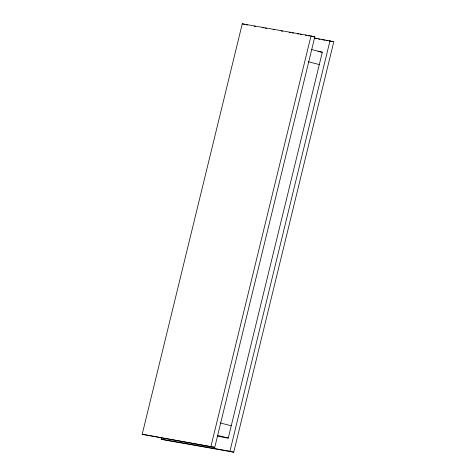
<?xml version="1.0" encoding="UTF-8"?>
<svg xmlns="http://www.w3.org/2000/svg" width="476" height="476" viewBox="0 0 476 476"><rect width="100%" height="100%" fill="white"/><g stroke="black" fill="none" stroke-linecap="round" stroke-linejoin="round"><path stroke-width="0.71" d="M142.199 434.279L242.266 23.8L311.012 35.914L314.815 36.884L214.747 447.357L142.199 434.279L214.747 447.357M314.642 38.05L333.801 41.721L233.734 452.2L164.988 440.086L161.185 439.116L161.542 437.676M210.951 446.393L311.012 35.914M217.389 436.177L228.254 438.093L322.312 52.241L311.262 49.427M161.185 439.116L229.938 451.23L329.999 40.758M246.062 24.77L247.526 25.026M254.107 26.186L255.57 26.442M262.151 27.602L263.615 27.864M265.078 28.12L266.542 28.376M273.123 29.536L274.587 29.792M281.167 30.952L282.631 31.214M289.212 32.374L290.675 32.63M292.139 32.886L293.603 33.147M297.256 33.79L298.72 34.046M300.183 34.302L301.647 34.564M305.306 35.206L306.764 35.462M308.228 35.724L309.692 35.98M311.155 36.235L314.815 36.884M314.053 38.247L316.974 38.758M318.438 39.02L319.902 39.276M321.365 39.532L325.025 40.18M326.482 40.436L327.946 40.692M329.41 40.948L333.069 41.596M317.968 51.479L322.312 52.241M242.266 23.8L244.795 24.443M308.264 61.743L319.313 64.557M220.209 422.962L231.253 425.776M217.205 435.272L228.254 438.093M229.938 451.23L233.734 452.2"/></g></svg>
